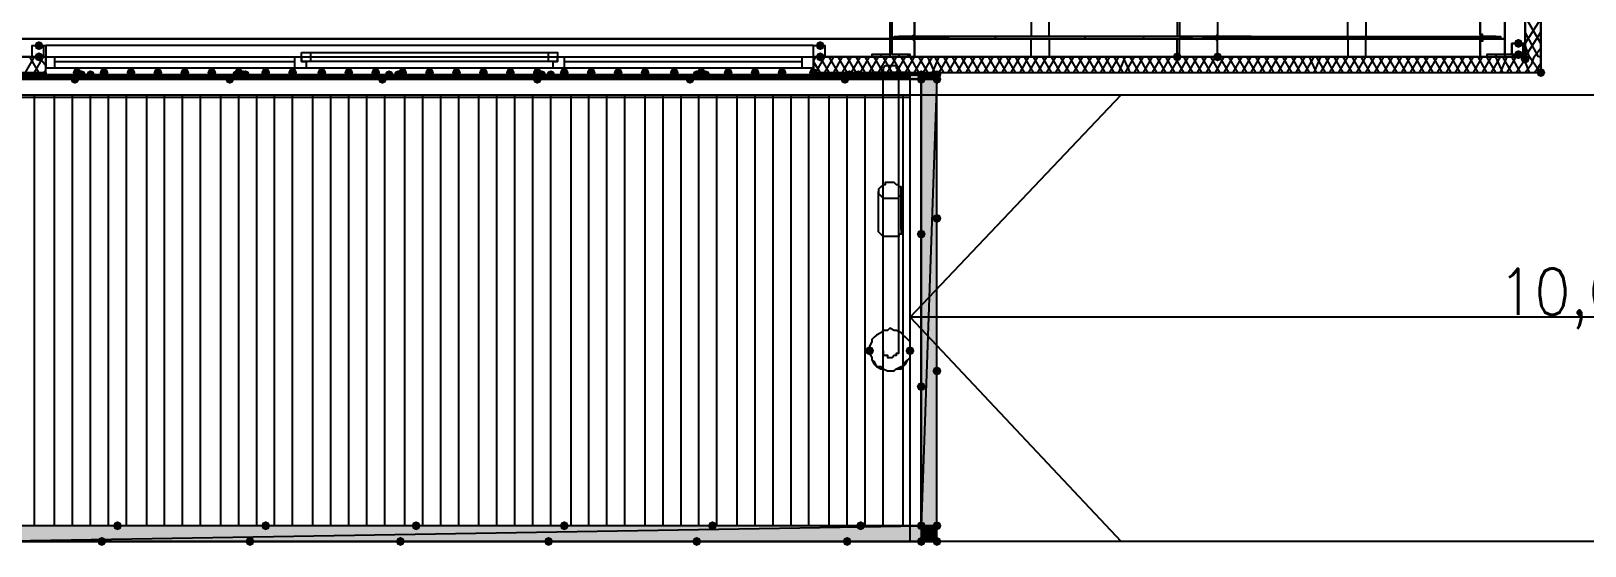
# Model space of a CAD drawing. Header units: millimetres. Extents: x 0 to 420, y 0 to 297.
# Drawn here: x 364.77 to 394.07, y 96.35 to 106.07 of the extents above; entities that cross this region are included whole.
import ezdxf

# ---------------------------------------------------------------- set-up
doc = ezdxf.new("R2010")
doc.units = ezdxf.units.MM
doc.layers.get('0').update_dxf_attribs({"linetype": 'CONTINUOUS'})
doc.styles.get("Standard").update_dxf_attribs({"font": 'STANDARD'})

msp = doc.modelspace()

# ---------------------------------------------------------------- hatches: boundary and pattern name
at = {"true_color": 0x000007}
h = msp.add_hatch(color=0, dxfattribs=at)
h.paths.add_polyline_path([(393.234333, 123.317), (393.234333, 105.240667)], flags=0)
h.paths.add_polyline_path([(393.234333, 105.240667), (393.234333, 123.317)], flags=0)
for points in [[(364.998, 105.791), (364.973129, 105.731204), (364.913333, 105.706333), (364.853538, 105.731204), (364.828667, 105.791), (364.853537, 105.850796), (364.913333, 105.875667), (364.973129, 105.850796)], [(379.73, 105.791), (379.705129, 105.731204), (379.645333, 105.706333), (379.585537, 105.731204), (379.560667, 105.791), (379.585537, 105.850796), (379.645333, 105.875667), (379.705129, 105.850796)], [(392.895667, 105.833333), (392.870796, 105.773538), (392.811, 105.748667), (392.751204, 105.773538), (392.726333, 105.833333), (392.751204, 105.893129), (392.811, 105.918), (392.870796, 105.893129)], [(364.998, 105.579333), (364.973129, 105.519537), (364.913333, 105.494667), (364.853538, 105.519537), (364.828667, 105.579333), (364.853537, 105.639129), (364.913333, 105.664), (364.973129, 105.639129)], [(379.73, 105.579333), (379.705129, 105.519537), (379.645333, 105.494667), (379.585537, 105.519537), (379.560667, 105.579333), (379.585537, 105.639129), (379.645333, 105.664), (379.705129, 105.639129)], [(386.461, 105.579333), (386.436129, 105.519537), (386.376333, 105.494667), (386.316537, 105.519537), (386.291667, 105.579333), (386.316537, 105.639129), (386.376333, 105.664), (386.436129, 105.639129)], [(387.223, 105.579333), (387.198129, 105.519537), (387.138333, 105.494667), (387.078538, 105.519537), (387.053667, 105.579333), (387.078537, 105.639129), (387.138333, 105.664), (387.198129, 105.639129)], [(392.895667, 105.621667), (392.870796, 105.561871), (392.811, 105.537), (392.751204, 105.561871), (392.726333, 105.621667), (392.751204, 105.681462), (392.811, 105.706333), (392.870796, 105.681463)], [(393.022667, 105.537), (392.997796, 105.477204), (392.938, 105.452333), (392.878204, 105.477204), (392.853333, 105.537), (392.878204, 105.596796), (392.938, 105.621667), (392.997796, 105.596796)], [(365.717667, 105.283), (365.692796, 105.223204), (365.633, 105.198333), (365.573204, 105.223204), (365.548333, 105.283), (365.573204, 105.342796), (365.633, 105.367667), (365.692796, 105.342796)], [(366.225667, 105.283), (366.200796, 105.223204), (366.141, 105.198333), (366.081204, 105.223204), (366.056333, 105.283), (366.081204, 105.342796), (366.141, 105.367667), (366.200796, 105.342796)], [(366.733667, 105.283), (366.708796, 105.223204), (366.649, 105.198333), (366.589204, 105.223204), (366.564333, 105.283), (366.589204, 105.342796), (366.649, 105.367667), (366.708796, 105.342796)], [(367.241667, 105.283), (367.216796, 105.223204), (367.157, 105.198333), (367.097204, 105.223204), (367.072333, 105.283), (367.097204, 105.342796), (367.157, 105.367667), (367.216796, 105.342796)], [(367.749667, 105.283), (367.724796, 105.223204), (367.665, 105.198333), (367.605204, 105.223204), (367.580333, 105.283), (367.605204, 105.342796), (367.665, 105.367667), (367.724796, 105.342796)], [(368.257667, 105.283), (368.232796, 105.223204), (368.173, 105.198333), (368.113204, 105.223204), (368.088333, 105.283), (368.113204, 105.342796), (368.173, 105.367667), (368.232796, 105.342796)], [(368.765667, 105.283), (368.740796, 105.223204), (368.681, 105.198333), (368.621204, 105.223204), (368.596333, 105.283), (368.621204, 105.342796), (368.681, 105.367667), (368.740796, 105.342796)], [(369.273667, 105.283), (369.248796, 105.223204), (369.189, 105.198333), (369.129204, 105.223204), (369.104333, 105.283), (369.129204, 105.342796), (369.189, 105.367667), (369.248796, 105.342796)], [(369.781667, 105.283), (369.756796, 105.223204), (369.697, 105.198333), (369.637204, 105.223204), (369.612333, 105.283), (369.637204, 105.342796), (369.697, 105.367667), (369.756796, 105.342796)], [(370.332, 105.283), (370.307129, 105.223204), (370.247333, 105.198333), (370.187538, 105.223204), (370.162667, 105.283), (370.187537, 105.342796), (370.247333, 105.367667), (370.307129, 105.342796)], [(370.84, 105.283), (370.815129, 105.223204), (370.755333, 105.198333), (370.695538, 105.223204), (370.670667, 105.283), (370.695537, 105.342796), (370.755333, 105.367667), (370.815129, 105.342796)], [(371.348, 105.283), (371.323129, 105.223204), (371.263333, 105.198333), (371.203538, 105.223204), (371.178667, 105.283), (371.203537, 105.342796), (371.263333, 105.367667), (371.323129, 105.342796)], [(371.856, 105.283), (371.831129, 105.223204), (371.771333, 105.198333), (371.711537, 105.223204), (371.686667, 105.283), (371.711537, 105.342796), (371.771333, 105.367667), (371.831129, 105.342796)], [(372.364, 105.283), (372.339129, 105.223204), (372.279333, 105.198333), (372.219538, 105.223204), (372.194667, 105.283), (372.219537, 105.342796), (372.279333, 105.367667), (372.339129, 105.342796)], [(372.872, 105.283), (372.847129, 105.223204), (372.787333, 105.198333), (372.727538, 105.223204), (372.702667, 105.283), (372.727537, 105.342796), (372.787333, 105.367667), (372.847129, 105.342796)], [(373.38, 105.283), (373.355129, 105.223204), (373.295333, 105.198333), (373.235537, 105.223204), (373.210667, 105.283), (373.235537, 105.342796), (373.295333, 105.367667), (373.355129, 105.342796)], [(373.888, 105.283), (373.863129, 105.223204), (373.803333, 105.198333), (373.743538, 105.223204), (373.718667, 105.283), (373.743537, 105.342796), (373.803333, 105.367667), (373.863129, 105.342796)], [(374.396, 105.283), (374.371129, 105.223204), (374.311333, 105.198333), (374.251537, 105.223204), (374.226667, 105.283), (374.251537, 105.342796), (374.311333, 105.367667), (374.371129, 105.342796)], [(374.904, 105.283), (374.879129, 105.223204), (374.819333, 105.198333), (374.759537, 105.223204), (374.734667, 105.283), (374.759537, 105.342796), (374.819333, 105.367667), (374.879129, 105.342796)], [(375.412, 105.283), (375.387129, 105.223204), (375.327333, 105.198333), (375.267538, 105.223204), (375.242667, 105.283), (375.267537, 105.342796), (375.327333, 105.367667), (375.387129, 105.342796)], [(375.92, 105.283), (375.895129, 105.223204), (375.835333, 105.198333), (375.775538, 105.223204), (375.750667, 105.283), (375.775537, 105.342796), (375.835333, 105.367667), (375.895129, 105.342796)], [(376.428, 105.283), (376.403129, 105.223204), (376.343333, 105.198333), (376.283537, 105.223204), (376.258667, 105.283), (376.283537, 105.342796), (376.343333, 105.367667), (376.403129, 105.342796)], [(376.978333, 105.283), (376.953463, 105.223204), (376.893667, 105.198333), (376.833871, 105.223204), (376.809, 105.283), (376.833871, 105.342796), (376.893667, 105.367667), (376.953462, 105.342796)], [(377.486333, 105.283), (377.461462, 105.223204), (377.401667, 105.198333), (377.341871, 105.223204), (377.317, 105.283), (377.341871, 105.342796), (377.401667, 105.367667), (377.461462, 105.342796)], [(377.994333, 105.283), (377.969462, 105.223204), (377.909667, 105.198333), (377.849871, 105.223204), (377.825, 105.283), (377.849871, 105.342796), (377.909667, 105.367667), (377.969462, 105.342796)], [(378.502333, 105.283), (378.477462, 105.223204), (378.417667, 105.198333), (378.357871, 105.223204), (378.333, 105.283), (378.357871, 105.342796), (378.417667, 105.367667), (378.477462, 105.342796)], [(379.010333, 105.283), (378.985463, 105.223204), (378.925667, 105.198333), (378.865871, 105.223204), (378.841, 105.283), (378.865871, 105.342796), (378.925667, 105.367667), (378.985462, 105.342796)], [(379.603, 105.283), (379.578129, 105.223204), (379.518333, 105.198333), (379.458538, 105.223204), (379.433667, 105.283), (379.458537, 105.342796), (379.518333, 105.367667), (379.578129, 105.342796)], [(381.804333, 105.240667), (381.550333, 105.240667), (381.550333, 105.156)], [(381.846667, 105.240667), (381.550333, 105.156), (381.846667, 105.156)], [(381.931333, 105.240667), (381.906462, 105.180871), (381.846667, 105.156), (381.786871, 105.180871), (381.762, 105.240667), (381.786871, 105.300462), (381.846667, 105.325333), (381.906462, 105.300463)], [(380.661333, 100.033667), (380.636462, 99.973871), (380.576667, 99.949), (380.516871, 99.973871), (380.492, 100.033667), (380.516871, 100.093462), (380.576667, 100.118333), (380.636462, 100.093463)], [(381.423333, 100.033667), (381.398462, 99.973871), (381.338667, 99.949), (381.278871, 99.973871), (381.254, 100.033667), (381.278871, 100.093462), (381.338667, 100.118333), (381.398462, 100.093463)], [(381.846667, 96.731667), (381.550333, 96.731667), (381.846667, 96.435333)], [(381.550333, 96.731667), (381.550333, 96.435333), (381.846667, 96.435333)]]:
    msp.add_hatch(color=0, dxfattribs=at).paths.add_polyline_path(points, flags=0)
h = msp.add_hatch(color=0, dxfattribs=at)
h.paths.add_polyline_path([(381.550333, 105.156), (119.507, 105.156), (381.550333, 105.240667)], flags=0)
h.paths.add_polyline_path([(119.507, 105.156), (381.550333, 105.240667), (119.507, 105.240667)], flags=0)
at = {"true_color": 0x0000fe}
for points in [[(365.675333, 105.156), (365.650463, 105.096204), (365.590667, 105.071333), (365.530871, 105.096204), (365.506, 105.156), (365.530871, 105.215796), (365.590667, 105.240667), (365.650462, 105.215796)], [(365.802333, 105.240667), (365.777462, 105.180871), (365.717667, 105.156), (365.657871, 105.180871), (365.633, 105.240667), (365.657871, 105.300462), (365.717667, 105.325333), (365.777462, 105.300463)], [(365.971667, 105.240667), (365.946796, 105.180871), (365.887, 105.156), (365.827204, 105.180871), (365.802333, 105.240667), (365.827204, 105.300462), (365.887, 105.325333), (365.946796, 105.300463)], [(365.971667, 105.240667), (365.946796, 105.180871), (365.887, 105.156), (365.827204, 105.180871), (365.802333, 105.240667), (365.827204, 105.300462), (365.887, 105.325333), (365.946796, 105.300463)], [(368.596333, 105.156), (368.571462, 105.096204), (368.511667, 105.071333), (368.451871, 105.096204), (368.427, 105.156), (368.451871, 105.215796), (368.511667, 105.240667), (368.571462, 105.215796)], [(368.723333, 105.240667), (368.698463, 105.180871), (368.638667, 105.156), (368.578871, 105.180871), (368.554, 105.240667), (368.578871, 105.300462), (368.638667, 105.325333), (368.698462, 105.300463)], [(368.850333, 105.240667), (368.825462, 105.180871), (368.765667, 105.156), (368.705871, 105.180871), (368.681, 105.240667), (368.705871, 105.300462), (368.765667, 105.325333), (368.825462, 105.300463)], [(368.892667, 105.240667), (368.867796, 105.180871), (368.808, 105.156), (368.748204, 105.180871), (368.723333, 105.240667), (368.748204, 105.300462), (368.808, 105.325333), (368.867796, 105.300463)], [(371.475, 105.156), (371.450129, 105.096204), (371.390333, 105.071333), (371.330537, 105.096204), (371.305667, 105.156), (371.330537, 105.215796), (371.390333, 105.240667), (371.450129, 105.215796)], [(371.602, 105.240667), (371.577129, 105.180871), (371.517333, 105.156), (371.457538, 105.180871), (371.432667, 105.240667), (371.457537, 105.300462), (371.517333, 105.325333), (371.577129, 105.300463)], [(371.771333, 105.240667), (371.746463, 105.180871), (371.686667, 105.156), (371.626871, 105.180871), (371.602, 105.240667), (371.626871, 105.300462), (371.686667, 105.325333), (371.746462, 105.300463)], [(371.771333, 105.240667), (371.746463, 105.180871), (371.686667, 105.156), (371.626871, 105.180871), (371.602, 105.240667), (371.626871, 105.300462), (371.686667, 105.325333), (371.746462, 105.300463)], [(374.396, 105.156), (374.371129, 105.096204), (374.311333, 105.071333), (374.251537, 105.096204), (374.226667, 105.156), (374.251537, 105.215796), (374.311333, 105.240667), (374.371129, 105.215796)], [(374.480667, 105.240667), (374.455796, 105.180871), (374.396, 105.156), (374.336204, 105.180871), (374.311333, 105.240667), (374.336204, 105.300462), (374.396, 105.325333), (374.455796, 105.300463)], [(374.65, 105.240667), (374.625129, 105.180871), (374.565333, 105.156), (374.505538, 105.180871), (374.480667, 105.240667), (374.505537, 105.300462), (374.565333, 105.325333), (374.625129, 105.300463)], [(374.65, 105.240667), (374.625129, 105.180871), (374.565333, 105.156), (374.505538, 105.180871), (374.480667, 105.240667), (374.505537, 105.300462), (374.565333, 105.325333), (374.625129, 105.300463)], [(377.274667, 105.156), (377.249796, 105.096204), (377.19, 105.071333), (377.130204, 105.096204), (377.105333, 105.156), (377.130204, 105.215796), (377.19, 105.240667), (377.249796, 105.215796)], [(377.401667, 105.240667), (377.376796, 105.180871), (377.317, 105.156), (377.257204, 105.180871), (377.232333, 105.240667), (377.257204, 105.300462), (377.317, 105.325333), (377.376796, 105.300463)], [(377.571, 105.240667), (377.546129, 105.180871), (377.486333, 105.156), (377.426537, 105.180871), (377.401667, 105.240667), (377.426537, 105.300462), (377.486333, 105.325333), (377.546129, 105.300463)], [(377.571, 105.240667), (377.546129, 105.180871), (377.486333, 105.156), (377.426537, 105.180871), (377.401667, 105.240667), (377.426537, 105.300462), (377.486333, 105.325333), (377.546129, 105.300463)], [(380.195667, 105.156), (380.170796, 105.096204), (380.111, 105.071333), (380.051204, 105.096204), (380.026333, 105.156), (380.051204, 105.215796), (380.111, 105.240667), (380.170796, 105.215796)], [(380.280333, 105.240667), (380.255463, 105.180871), (380.195667, 105.156), (380.135871, 105.180871), (380.111, 105.240667), (380.135871, 105.300462), (380.195667, 105.325333), (380.255462, 105.300463)], [(380.449667, 105.240667), (380.424796, 105.180871), (380.365, 105.156), (380.305204, 105.180871), (380.280333, 105.240667), (380.305204, 105.300462), (380.365, 105.325333), (380.424796, 105.300463)], [(381.635, 105.240667), (381.610129, 105.180871), (381.550333, 105.156), (381.490537, 105.180871), (381.465667, 105.240667), (381.490537, 105.300462), (381.550333, 105.325333), (381.610129, 105.300463)], [(381.635, 105.240667), (381.610129, 105.180871), (381.550333, 105.156), (381.490537, 105.180871), (381.465667, 105.240667), (381.490537, 105.300462), (381.550333, 105.325333), (381.610129, 105.300463)], [(381.635, 105.156), (381.610129, 105.096204), (381.550333, 105.071333), (381.490537, 105.096204), (381.465667, 105.156), (381.490537, 105.215796), (381.550333, 105.240667), (381.610129, 105.215796)], [(381.635, 105.156), (381.610129, 105.096204), (381.550333, 105.071333), (381.490537, 105.096204), (381.465667, 105.156), (381.490537, 105.215796), (381.550333, 105.240667), (381.610129, 105.215796)], [(381.635, 105.156), (381.610129, 105.096204), (381.550333, 105.071333), (381.490537, 105.096204), (381.465667, 105.156), (381.490537, 105.215796), (381.550333, 105.240667), (381.610129, 105.215796)], [(381.889, 105.240667), (381.864129, 105.180871), (381.804333, 105.156), (381.744537, 105.180871), (381.719667, 105.240667), (381.744537, 105.300462), (381.804333, 105.325333), (381.864129, 105.300463)], [(381.889, 105.240667), (381.864129, 105.180871), (381.804333, 105.156), (381.744537, 105.180871), (381.719667, 105.240667), (381.744537, 105.300462), (381.804333, 105.325333), (381.864129, 105.300463)], [(381.889, 105.240667), (381.864129, 105.180871), (381.804333, 105.156), (381.744537, 105.180871), (381.719667, 105.240667), (381.744537, 105.300462), (381.804333, 105.325333), (381.864129, 105.300463)], [(381.931333, 105.240667), (381.906462, 105.180871), (381.846667, 105.156), (381.786871, 105.180871), (381.762, 105.240667), (381.786871, 105.300462), (381.846667, 105.325333), (381.906462, 105.300463)], [(381.931333, 105.240667), (381.906462, 105.180871), (381.846667, 105.156), (381.786871, 105.180871), (381.762, 105.240667), (381.786871, 105.300462), (381.846667, 105.325333), (381.906462, 105.300463)], [(381.931333, 105.240667), (381.906462, 105.180871), (381.846667, 105.156), (381.786871, 105.180871), (381.762, 105.240667), (381.786871, 105.300462), (381.846667, 105.325333), (381.906462, 105.300463)], [(381.931333, 105.156), (381.906462, 105.096204), (381.846667, 105.071333), (381.786871, 105.096204), (381.762, 105.156), (381.786871, 105.215796), (381.846667, 105.240667), (381.906462, 105.215796)], [(381.931333, 105.156), (381.906462, 105.096204), (381.846667, 105.071333), (381.786871, 105.096204), (381.762, 105.156), (381.786871, 105.215796), (381.846667, 105.240667), (381.906462, 105.215796)], [(393.319, 105.283), (393.294129, 105.223204), (393.234333, 105.198333), (393.174537, 105.223204), (393.149667, 105.283), (393.174537, 105.342796), (393.234333, 105.367667), (393.294129, 105.342796)], [(393.319, 105.283), (393.294129, 105.223204), (393.234333, 105.198333), (393.174537, 105.223204), (393.149667, 105.283), (393.174537, 105.342796), (393.234333, 105.367667), (393.294129, 105.342796)], [(381.931333, 102.531333), (381.906462, 102.471537), (381.846667, 102.446667), (381.786871, 102.471537), (381.762, 102.531333), (381.786871, 102.591129), (381.846667, 102.616), (381.906462, 102.591129)], [(381.635, 102.235), (381.610129, 102.175204), (381.550333, 102.150333), (381.490537, 102.175204), (381.465667, 102.235), (381.490537, 102.294796), (381.550333, 102.319667), (381.610129, 102.294796)], [(381.931333, 99.652667), (381.906462, 99.592871), (381.846667, 99.568), (381.786871, 99.592871), (381.762, 99.652667), (381.786871, 99.712462), (381.846667, 99.737333), (381.906462, 99.712463)], [(381.635, 99.356333), (381.610129, 99.296537), (381.550333, 99.271667), (381.490537, 99.296537), (381.465667, 99.356333), (381.490537, 99.416129), (381.550333, 99.441), (381.610129, 99.416129)], [(366.479667, 96.731667), (366.454796, 96.671871), (366.395, 96.647), (366.335204, 96.671871), (366.310333, 96.731667), (366.335204, 96.791462), (366.395, 96.816333), (366.454796, 96.791463)], [(369.273667, 96.731667), (369.248796, 96.671871), (369.189, 96.647), (369.129204, 96.671871), (369.104333, 96.731667), (369.129204, 96.791462), (369.189, 96.816333), (369.248796, 96.791463)], [(372.11, 96.731667), (372.085129, 96.671871), (372.025333, 96.647), (371.965537, 96.671871), (371.940667, 96.731667), (371.965537, 96.791462), (372.025333, 96.816333), (372.085129, 96.791463)], [(374.904, 96.731667), (374.879129, 96.671871), (374.819333, 96.647), (374.759537, 96.671871), (374.734667, 96.731667), (374.759537, 96.791462), (374.819333, 96.816333), (374.879129, 96.791463)], [(377.698, 96.731667), (377.673129, 96.671871), (377.613333, 96.647), (377.553537, 96.671871), (377.528667, 96.731667), (377.553537, 96.791462), (377.613333, 96.816333), (377.673129, 96.791463)], [(380.492, 96.731667), (380.467129, 96.671871), (380.407333, 96.647), (380.347538, 96.671871), (380.322667, 96.731667), (380.347537, 96.791462), (380.407333, 96.816333), (380.467129, 96.791463)], [(381.635, 96.731667), (381.610129, 96.671871), (381.550333, 96.647), (381.490537, 96.671871), (381.465667, 96.731667), (381.490537, 96.791462), (381.550333, 96.816333), (381.610129, 96.791463)], [(381.635, 96.731667), (381.610129, 96.671871), (381.550333, 96.647), (381.490537, 96.671871), (381.465667, 96.731667), (381.490537, 96.791462), (381.550333, 96.816333), (381.610129, 96.791463)], [(381.635, 96.731667), (381.610129, 96.671871), (381.550333, 96.647), (381.490537, 96.671871), (381.465667, 96.731667), (381.490537, 96.791462), (381.550333, 96.816333), (381.610129, 96.791463)], [(381.931333, 96.731667), (381.906462, 96.671871), (381.846667, 96.647), (381.786871, 96.671871), (381.762, 96.731667), (381.786871, 96.791462), (381.846667, 96.816333), (381.906462, 96.791463)], [(381.931333, 96.731667), (381.906462, 96.671871), (381.846667, 96.647), (381.786871, 96.671871), (381.762, 96.731667), (381.786871, 96.791462), (381.846667, 96.816333), (381.906462, 96.791463)], [(366.183333, 96.435333), (366.158462, 96.375538), (366.098667, 96.350667), (366.038871, 96.375538), (366.014, 96.435333), (366.038871, 96.495129), (366.098667, 96.52), (366.158462, 96.495129)], [(368.977333, 96.435333), (368.952462, 96.375538), (368.892667, 96.350667), (368.832871, 96.375538), (368.808, 96.435333), (368.832871, 96.495129), (368.892667, 96.52), (368.952462, 96.495129)], [(371.813667, 96.435333), (371.788796, 96.375538), (371.729, 96.350667), (371.669204, 96.375538), (371.644333, 96.435333), (371.669204, 96.495129), (371.729, 96.52), (371.788796, 96.495129)], [(374.607667, 96.435333), (374.582796, 96.375538), (374.523, 96.350667), (374.463204, 96.375538), (374.438333, 96.435333), (374.463204, 96.495129), (374.523, 96.52), (374.582796, 96.495129)], [(377.401667, 96.435333), (377.376796, 96.375538), (377.317, 96.350667), (377.257204, 96.375538), (377.232333, 96.435333), (377.257204, 96.495129), (377.317, 96.52), (377.376796, 96.495129)], [(380.238, 96.435333), (380.213129, 96.375538), (380.153333, 96.350667), (380.093538, 96.375538), (380.068667, 96.435333), (380.093537, 96.495129), (380.153333, 96.52), (380.213129, 96.495129)], [(381.635, 96.435333), (381.610129, 96.375538), (381.550333, 96.350667), (381.490537, 96.375538), (381.465667, 96.435333), (381.490537, 96.495129), (381.550333, 96.52), (381.610129, 96.495129)], [(381.635, 96.435333), (381.610129, 96.375538), (381.550333, 96.350667), (381.490537, 96.375538), (381.465667, 96.435333), (381.490537, 96.495129), (381.550333, 96.52), (381.610129, 96.495129)], [(381.931333, 96.435333), (381.906462, 96.375538), (381.846667, 96.350667), (381.786871, 96.375538), (381.762, 96.435333), (381.786871, 96.495129), (381.846667, 96.52), (381.906462, 96.495129)], [(381.931333, 96.435333), (381.906462, 96.375538), (381.846667, 96.350667), (381.786871, 96.375538), (381.762, 96.435333), (381.786871, 96.495129), (381.846667, 96.52), (381.906462, 96.495129)]]:
    msp.add_hatch(color=0, dxfattribs=at).paths.add_polyline_path(points, flags=0)
at = {"true_color": 0x000007}
h = msp.add_hatch(color=0, dxfattribs=at)
h.paths.add_polyline_path([(381.550333, 105.156), (381.846667, 105.156), (381.550333, 96.731667)], flags=0)
h.paths.add_polyline_path([(381.846667, 105.156), (381.550333, 96.731667), (381.846667, 96.731667)], flags=0)
h = msp.add_hatch(color=0, dxfattribs=at)
h.paths.add_polyline_path([(381.550333, 96.435333), (363.601, 96.435333), (381.550333, 96.731667)], flags=0)
h.paths.add_polyline_path([(363.601, 96.435333), (381.550333, 96.731667), (363.601, 96.731667)], flags=0)

# ---------------------------------------------------------------- linework, layer by layer
at = {"color": 0, "true_color": 0x000007}
for points in [[(393.234333, 105.579333), (393.234333, 222.546333)], [(392.938, 140.081), (392.938, 105.579333)], [(393.234333, 123.317), (393.234333, 105.283), (393.234333, 123.317), (393.234333, 105.283)], [(380.957667, 106.299), (380.957667, 105.579333)], [(381.423333, 106.299), (383.624667, 106.299), (383.624667, 105.960333), (381.423333, 105.960333), (381.127, 105.960333), (381.381, 105.960333), (381.423333, 106.002667), (381.423333, 106.299), (381.423333, 105.960333)], [(386.376333, 106.299), (386.418667, 106.299), (386.418667, 106.002667), (386.418667, 105.960333), (386.672667, 105.960333)], [(387.138333, 106.299), (387.138333, 106.002667), (387.096, 105.960333), (386.884333, 105.960333), (386.842, 105.960333)], [(392.091333, 106.299), (389.932333, 106.299), (389.932333, 105.960333), (392.091333, 105.960333), (392.387667, 105.960333), (392.133667, 105.960333), (392.133667, 106.002667), (392.091333, 106.002667), (392.091333, 106.299), (392.091333, 105.960333)], [(392.557, 106.299), (392.557, 105.579333)], [(392.557, 106.299), (392.557, 105.579333)], [(393.234333, 105.833333), (392.938, 106.341333)], [(392.938, 105.833333), (393.234333, 106.299)], [(372.279333, 105.791), (365.040333, 105.791), (365.040333, 105.706333)], [(372.279333, 105.791), (365.040333, 105.791), (365.040333, 105.706333)], [(379.518333, 105.706333), (379.518333, 105.791), (372.279333, 105.791)], [(379.518333, 105.706333), (379.518333, 105.791), (372.279333, 105.791)], [(381.423333, 105.579333), (383.624667, 105.579333), (383.624667, 105.918), (381.423333, 105.918), (381.127, 105.918), (381.381, 105.918), (381.423333, 105.875667), (381.423333, 105.579333), (381.423333, 105.918)], [(386.672667, 105.960333), (386.376333, 105.960333)], [(386.672667, 105.918), (386.376333, 105.918)], [(386.376333, 105.579333), (386.418667, 105.579333), (386.418667, 105.875667), (386.418667, 105.918), (386.672667, 105.918)], [(386.842, 105.960333), (387.138333, 105.960333)], [(386.842, 105.918), (387.138333, 105.918)], [(387.138333, 105.579333), (387.138333, 105.875667), (387.096, 105.918), (386.884333, 105.918), (386.842, 105.918)], [(392.091333, 105.579333), (389.932333, 105.579333), (389.932333, 105.918), (392.091333, 105.918), (392.387667, 105.918), (392.133667, 105.918), (392.133667, 105.875667), (392.091333, 105.875667), (392.091333, 105.579333), (392.091333, 105.918)], [(392.938, 105.579333), (393.234333, 106.045)], [(393.192, 105.579333), (392.938, 106.045)], [(393.022667, 105.579333), (392.938, 105.791)], [(365.040333, 105.579333), (362.119333, 105.579333)], [(364.659333, 105.283), (364.828667, 105.579333)], [(364.913333, 105.283), (364.744, 105.579333)], [(364.828667, 105.283), (364.998, 105.579333)], [(365.040333, 105.41), (364.913333, 105.579333)], [(365.040333, 105.706333), (365.040333, 105.579333), (372.279333, 105.579333)], [(365.040333, 105.706333), (365.040333, 105.579333), (372.279333, 105.579333)], [(365.040333, 105.283), (365.040333, 105.367667), (365.040333, 105.579333)], [(365.040333, 105.579333), (379.518333, 105.579333)], [(365.040333, 105.579333), (365.209667, 105.579333), (365.209667, 105.367667), (365.040333, 105.367667)], [(365.209667, 105.579333), (369.739333, 105.579333)], [(365.209667, 105.494667), (369.739333, 105.494667)], [(369.824, 105.367667), (369.739333, 105.367667), (369.739333, 105.579333), (369.824, 105.579333)], [(369.824, 105.579333), (369.866333, 105.579333), (369.866333, 105.494667), (369.951, 105.494667), (369.951, 105.367667), (369.824, 105.367667)], [(370.035667, 105.664), (374.523, 105.664)], [(370.035667, 105.664), (374.523, 105.664)], [(370.035667, 105.579333), (374.523, 105.579333)], [(374.523, 105.494667), (370.035667, 105.494667)], [(372.279333, 105.579333), (379.518333, 105.579333), (379.518333, 105.706333)], [(372.279333, 105.579333), (379.518333, 105.579333), (379.518333, 105.706333)], [(374.692333, 105.367667), (374.607667, 105.367667), (374.607667, 105.494667), (374.692333, 105.494667), (374.692333, 105.579333)], [(374.692333, 105.579333), (374.819333, 105.579333), (374.819333, 105.367667), (374.692333, 105.367667)], [(374.819333, 105.579333), (379.306667, 105.579333)], [(374.819333, 105.494667), (379.306667, 105.494667)], [(379.518333, 105.367667), (379.306667, 105.367667), (379.306667, 105.579333), (379.518333, 105.579333)], [(379.518333, 105.494667), (379.560667, 105.579333)], [(379.518333, 105.283), (379.518333, 105.367667), (379.518333, 105.579333)], [(392.938, 105.579333), (379.518333, 105.579333)], [(379.645333, 105.283), (379.518333, 105.494667)], [(379.560667, 105.283), (379.73, 105.579333)], [(379.814667, 105.283), (379.645333, 105.579333)], [(379.73, 105.283), (379.899333, 105.579333)], [(379.984, 105.283), (379.814667, 105.579333)], [(379.899333, 105.283), (380.068667, 105.579333)], [(380.153333, 105.283), (379.984, 105.579333)], [(380.068667, 105.283), (380.238, 105.579333)], [(380.322667, 105.283), (380.153333, 105.579333)], [(380.238, 105.283), (380.407333, 105.579333)], [(380.492, 105.283), (380.322667, 105.579333)], [(380.407333, 105.283), (380.576667, 105.579333)], [(380.661333, 105.283), (380.492, 105.579333)], [(380.576667, 105.283), (380.746, 105.579333)], [(380.619, 105.621667), (380.619, 105.579333)], [(380.830667, 105.283), (380.661333, 105.579333)], [(380.746, 105.283), (380.915333, 105.579333)], [(380.788333, 105.621667), (380.788333, 105.579333)], [(381, 105.283), (380.830667, 105.579333)], [(380.915333, 105.283), (381.084667, 105.579333)], [(381.169333, 105.283), (381, 105.579333)], [(381.084667, 105.283), (381.254, 105.579333)], [(381.127, 105.621667), (381.127, 105.579333)], [(381.338667, 105.283), (381.169333, 105.579333)], [(381.254, 105.283), (381.423333, 105.579333)], [(381.296333, 105.621667), (381.296333, 105.579333)], [(381.508, 105.283), (381.338667, 105.579333)], [(381.423333, 105.283), (381.592667, 105.579333)], [(381.677333, 105.283), (381.508, 105.579333)], [(381.592667, 105.283), (381.762, 105.579333)], [(381.804333, 105.283), (381.677333, 105.579333)], [(381.762, 105.283), (381.889, 105.579333)], [(381.973667, 105.283), (381.804333, 105.579333)], [(381.889, 105.283), (382.058333, 105.579333)], [(382.143, 105.283), (381.973667, 105.579333)], [(382.058333, 105.283), (382.227667, 105.579333)], [(382.312333, 105.283), (382.143, 105.579333)], [(382.227667, 105.283), (382.397, 105.579333)], [(382.481667, 105.283), (382.312333, 105.579333)], [(382.397, 105.283), (382.566333, 105.579333)], [(382.651, 105.283), (382.481667, 105.579333)], [(382.566333, 105.283), (382.735667, 105.579333)], [(382.820333, 105.283), (382.651, 105.579333)], [(382.735667, 105.283), (382.905, 105.579333)], [(382.989667, 105.283), (382.820333, 105.579333)], [(382.905, 105.283), (383.074333, 105.579333)], [(383.159, 105.283), (382.989667, 105.579333)], [(383.074333, 105.283), (383.243667, 105.579333)], [(383.328333, 105.283), (383.159, 105.579333)], [(383.243667, 105.283), (383.413, 105.579333)], [(383.497667, 105.283), (383.328333, 105.579333)], [(383.413, 105.283), (383.582333, 105.579333)], [(383.667, 105.283), (383.497667, 105.579333)], [(383.582333, 105.283), (383.751667, 105.579333)], [(383.836333, 105.283), (383.667, 105.579333)], [(383.751667, 105.283), (383.921, 105.579333)], [(384.005667, 105.283), (383.836333, 105.579333)], [(383.921, 105.283), (384.090333, 105.579333)], [(384.175, 105.283), (384.005667, 105.579333)], [(384.090333, 105.283), (384.259667, 105.579333)], [(384.344333, 105.283), (384.175, 105.579333)], [(384.259667, 105.283), (384.429, 105.579333)], [(384.513667, 105.283), (384.344333, 105.579333)], [(384.429, 105.283), (384.598333, 105.579333)], [(384.683, 105.283), (384.513667, 105.579333)], [(384.598333, 105.283), (384.767667, 105.579333)], [(384.852333, 105.283), (384.683, 105.579333)], [(384.767667, 105.283), (384.937, 105.579333)], [(385.021667, 105.283), (384.852333, 105.579333)], [(384.937, 105.283), (385.106333, 105.579333)], [(385.191, 105.283), (385.021667, 105.579333)], [(385.106333, 105.283), (385.275667, 105.579333)], [(385.360333, 105.283), (385.191, 105.579333)], [(385.275667, 105.283), (385.402667, 105.579333)], [(385.487333, 105.283), (385.360333, 105.579333)], [(385.402667, 105.283), (385.572, 105.579333)], [(385.656667, 105.283), (385.487333, 105.579333)], [(385.572, 105.283), (385.741333, 105.579333)], [(385.826, 105.283), (385.656667, 105.579333)], [(385.741333, 105.283), (385.910667, 105.579333)], [(385.995333, 105.283), (385.826, 105.579333)], [(385.910667, 105.283), (386.08, 105.579333)], [(386.164667, 105.283), (385.995333, 105.579333)], [(386.08, 105.283), (386.249333, 105.579333)], [(386.334, 105.283), (386.164667, 105.579333)], [(386.249333, 105.283), (386.418667, 105.579333)], [(386.503333, 105.283), (386.334, 105.579333)], [(386.418667, 105.283), (386.588, 105.579333)], [(386.672667, 105.283), (386.503333, 105.579333)], [(386.588, 105.283), (386.757333, 105.579333)], [(386.842, 105.283), (386.672667, 105.579333)], [(386.757333, 105.283), (386.926667, 105.579333)], [(387.011333, 105.283), (386.842, 105.579333)], [(386.926667, 105.283), (387.096, 105.579333)], [(387.180667, 105.283), (387.011333, 105.579333)], [(387.096, 105.283), (387.265333, 105.579333)], [(387.35, 105.283), (387.180667, 105.579333)], [(387.265333, 105.283), (387.434667, 105.579333)], [(387.519333, 105.283), (387.35, 105.579333)], [(387.434667, 105.283), (387.604, 105.579333)], [(387.688667, 105.283), (387.519333, 105.579333)], [(387.604, 105.283), (387.773333, 105.579333)], [(387.858, 105.283), (387.688667, 105.579333)], [(387.773333, 105.283), (387.942667, 105.579333)], [(388.027333, 105.283), (387.858, 105.579333)], [(387.942667, 105.283), (388.112, 105.579333)], [(388.196667, 105.283), (388.027333, 105.579333)], [(388.112, 105.283), (388.281333, 105.579333)], [(388.366, 105.283), (388.196667, 105.579333)], [(388.281333, 105.283), (388.450667, 105.579333)], [(388.535333, 105.283), (388.366, 105.579333)], [(388.450667, 105.283), (388.62, 105.579333)], [(388.704667, 105.283), (388.535333, 105.579333)], [(388.62, 105.283), (388.789333, 105.579333)], [(388.874, 105.283), (388.704667, 105.579333)], [(388.789333, 105.283), (388.958667, 105.579333)], [(389.001, 105.283), (388.874, 105.579333)], [(388.958667, 105.283), (389.085667, 105.579333)], [(389.170333, 105.283), (389.001, 105.579333)], [(389.085667, 105.283), (389.255, 105.579333)], [(389.339667, 105.283), (389.170333, 105.579333)], [(389.255, 105.283), (389.424333, 105.579333)], [(389.509, 105.283), (389.339667, 105.579333)], [(389.424333, 105.283), (389.593667, 105.579333)], [(389.678333, 105.283), (389.509, 105.579333)], [(389.593667, 105.283), (389.763, 105.579333)], [(389.847667, 105.283), (389.678333, 105.579333)], [(389.763, 105.283), (389.932333, 105.579333)], [(390.017, 105.283), (389.847667, 105.579333)], [(389.932333, 105.283), (390.101667, 105.579333)], [(390.186333, 105.283), (390.017, 105.579333)], [(390.101667, 105.283), (390.271, 105.579333)], [(390.355667, 105.283), (390.186333, 105.579333)], [(390.271, 105.283), (390.440333, 105.579333)], [(390.525, 105.283), (390.355667, 105.579333)], [(390.440333, 105.283), (390.609667, 105.579333)], [(390.694333, 105.283), (390.525, 105.579333)], [(390.609667, 105.283), (390.779, 105.579333)], [(390.863667, 105.283), (390.694333, 105.579333)], [(390.779, 105.283), (390.948333, 105.579333)], [(391.033, 105.283), (390.863667, 105.579333)], [(390.948333, 105.283), (391.117667, 105.579333)], [(391.202333, 105.283), (391.033, 105.579333)], [(391.117667, 105.283), (391.287, 105.579333)], [(391.371667, 105.283), (391.202333, 105.579333)], [(391.287, 105.283), (391.456333, 105.579333)], [(391.541, 105.283), (391.371667, 105.579333)], [(391.456333, 105.283), (391.625667, 105.579333)], [(391.710333, 105.283), (391.541, 105.579333)], [(391.625667, 105.283), (391.795, 105.579333)], [(391.879667, 105.283), (391.710333, 105.579333)], [(391.795, 105.283), (391.964333, 105.579333)], [(392.049, 105.283), (391.879667, 105.579333)], [(391.964333, 105.283), (392.133667, 105.579333)], [(392.218333, 105.283), (392.049, 105.579333)], [(392.133667, 105.283), (392.303, 105.579333)], [(392.218333, 105.621667), (392.218333, 105.579333)], [(392.218333, 105.621667), (392.218333, 105.579333)], [(392.387667, 105.283), (392.218333, 105.579333)], [(392.303, 105.283), (392.472333, 105.579333)], [(392.387667, 105.621667), (392.387667, 105.579333)], [(392.387667, 105.621667), (392.387667, 105.579333)], [(392.514667, 105.283), (392.387667, 105.579333)], [(392.472333, 105.283), (392.599333, 105.579333)], [(392.684, 105.283), (392.514667, 105.579333)], [(392.599333, 105.283), (392.768667, 105.579333)], [(392.853333, 105.283), (392.684, 105.579333)], [(392.726333, 105.621667), (392.726333, 105.579333)], [(392.726333, 105.621667), (392.726333, 105.579333)], [(392.768667, 105.283), (392.938, 105.537)], [(392.938, 105.494667), (392.853333, 105.579333)], [(392.895667, 105.621667), (392.895667, 105.579333)], [(392.895667, 105.621667), (392.895667, 105.579333)], [(392.938, 105.537), (392.938, 105.579333)], [(393.022667, 105.283), (392.938, 105.494667)], [(393.192, 105.325333), (393.022667, 105.579333)], [(393.065, 105.452333), (393.107333, 105.579333)], [(393.107333, 105.579333), (393.234333, 105.748667)], [(393.234333, 105.579333), (393.192, 105.579333)], [(393.234333, 105.283), (393.234333, 105.579333)], [(381.846667, 105.240667), (119.507, 105.240667), (381.846667, 105.240667), (119.507, 105.240667)], [(381.550333, 105.240667), (119.507, 105.240667)], [(381.804333, 105.240667), (381.550333, 105.240667), (119.507, 105.240667)], [(381.846667, 105.240667), (119.507, 105.240667), (119.507, 105.156)], [(362.119333, 105.283), (365.040333, 105.283)], [(364.998, 105.283), (365.040333, 105.325333)], [(365.040333, 105.283), (365.040333, 105.367667)], [(365.040333, 105.283), (365.040333, 105.198333), (379.518333, 105.198333), (379.518333, 105.283)], [(369.739333, 105.367667), (365.209667, 105.367667)], [(374.607667, 105.367667), (369.951, 105.367667)], [(379.306667, 105.367667), (374.819333, 105.367667)], [(379.518333, 105.283), (379.518333, 105.367667)], [(379.518333, 105.283), (393.234333, 105.283)], [(381.338667, 105.198333), (381.338667, 105.283), (381.296333, 105.283), (381.254, 105.283), (381.211667, 105.283), (381.169333, 105.283), (381.084667, 105.283), (381.042333, 105.283), (380.957667, 105.283), (380.915333, 105.283), (380.830667, 105.283), (380.788333, 105.283), (380.703667, 105.283), (380.661333, 105.283), (380.619, 105.283), (380.576667, 105.283), (380.576667, 105.198333)], [(381.338667, 105.198333), (381.296333, 105.198333), (381.254, 105.198333), (381.211667, 105.198333), (381.169333, 105.198333), (381.084667, 105.198333), (381.042333, 105.198333), (380.957667, 105.198333), (380.915333, 105.198333), (380.830667, 105.198333), (380.788333, 105.198333), (380.703667, 105.198333), (380.661333, 105.198333), (380.619, 105.198333), (380.576667, 105.198333)], [(380.830667, 100.033667), (380.830667, 105.325333)], [(381.127, 100.033667), (381.127, 105.325333)], [(381.550333, 105.156), (381.846667, 105.240667)], [(381.846667, 105.240667), (381.804333, 105.240667)], [(381.846667, 96.731667), (381.846667, 105.240667)], [(392.938, 105.283), (393.065, 105.452333)], [(393.107333, 105.283), (393.149667, 105.325333)], [(393.149667, 105.325333), (393.234333, 105.452333)], [(393.192, 105.283), (393.192, 105.325333)], [(119.507, 105.156), (381.550333, 105.156)], [(381.550333, 105.156), (381.846667, 105.156)], [(381.550333, 105.156), (381.550333, 96.731667)], [(407.416, 96.435333), (381.338667, 96.435333), (381.338667, 104.859667), (407.416, 104.859667)], [(381.338667, 100.668667), (385.318, 104.859667)], [(380.746, 102.319667), (380.746, 103.039333)], [(381.169333, 102.319667), (381.169333, 103.039333)], [(381.169333, 102.319667), (381.169333, 102.277333), (381.169333, 102.235), (381.127, 102.235), (381.127, 102.192667), (381.084667, 102.192667), (381.042333, 102.192667), (381, 102.192667), (380.957667, 102.192667), (380.915333, 102.192667), (380.873, 102.192667), (380.830667, 102.192667), (380.788333, 102.235), (380.746, 102.277333), (380.746, 102.319667)], [(407.416, 100.668667), (381.338667, 100.668667), (385.318, 96.435333)], [(380.576667, 100.033667), (380.576667, 99.991333), (380.619, 99.906667), (380.619, 99.864333), (380.661333, 99.779667), (380.703667, 99.737333), (380.788333, 99.695), (380.830667, 99.695), (380.915333, 99.652667), (380.957667, 99.652667), (381.042333, 99.652667), (381.084667, 99.695), (381.169333, 99.695), (381.211667, 99.737333), (381.254, 99.779667), (381.296333, 99.864333), (381.338667, 99.906667), (381.338667, 99.991333), (381.338667, 100.033667)], [(380.830667, 100.033667), (380.830667, 99.991333), (380.830667, 99.949), (380.873, 99.949), (380.915333, 99.949), (380.915333, 99.906667), (380.957667, 99.906667), (381, 99.906667), (381.042333, 99.949), (381.084667, 99.949), (381.084667, 99.991333), (381.127, 99.991333), (381.127, 100.033667)], [(381.550333, 96.731667), (363.601, 96.731667)], [(381.550333, 96.731667), (363.601, 96.731667), (363.601, 96.435333), (381.846667, 96.435333)], [(381.550333, 96.731667), (381.846667, 96.731667)], [(381.846667, 96.435333), (381.846667, 96.731667)], [(374.523, 96.435333), (370.035667, 96.435333)]]:
    msp.add_lwpolyline(points, dxfattribs=at)
for points in [[(392.938, 222.25), (258.868333, 222.25), (258.868333, 191.219667), (242.189, 191.219667), (242.189, 222.25), (108.119333, 222.25), (108.119333, 105.579333), (242.189, 105.579333), (242.189, 136.609667), (258.868333, 136.609667), (258.868333, 105.579333), (392.938, 105.579333)], [(242.189, 221.869), (242.189, 191.219667), (258.868333, 191.219667), (258.868333, 221.869), (392.557, 221.869), (392.557, 105.918), (258.868333, 105.918), (258.868333, 136.609667), (242.189, 136.609667), (242.189, 105.918), (108.500333, 105.918), (108.500333, 221.869)], [(393.234333, 123.317), (393.234333, 105.240667)], [(393.234333, 105.240667), (393.234333, 123.317)], [(393.234333, 123.317), (393.234333, 105.283)], [(393.234333, 123.317), (393.234333, 105.240667)], [(381.338667, 106.299), (380.619, 106.299), (380.619, 106.256667), (380.957667, 106.256667), (380.957667, 105.621667), (380.619, 105.621667), (380.619, 105.579333), (381.338667, 105.579333), (381.338667, 105.621667), (381, 105.621667), (381, 106.256667), (381.338667, 106.256667)], [(383.963333, 106.299), (386.376333, 106.299), (386.376333, 105.960333), (383.963333, 105.960333)], [(389.593667, 106.299), (387.138333, 106.299), (387.138333, 105.960333), (389.593667, 105.960333)], [(392.938, 106.299), (392.218333, 106.299), (392.218333, 106.256667), (392.557, 106.256667), (392.557, 105.621667), (392.218333, 105.621667), (392.218333, 105.579333), (392.938, 105.579333), (392.938, 105.621667), (392.557, 105.621667), (392.557, 106.256667), (392.938, 106.256667)], [(392.938, 106.299), (392.218333, 106.299), (392.218333, 106.256667), (392.557, 106.256667), (392.557, 105.621667), (392.218333, 105.621667), (392.218333, 105.579333), (392.938, 105.579333), (392.938, 105.621667), (392.557, 105.621667), (392.557, 106.256667), (392.938, 106.256667)], [(364.786333, 105.791), (364.998, 105.791), (364.998, 105.579333), (364.786333, 105.579333), (364.786333, 105.791), (365.040333, 105.791), (365.040333, 105.579333), (364.786333, 105.579333)], [(379.518333, 105.791), (379.73, 105.791), (379.73, 105.579333), (379.518333, 105.579333), (379.518333, 105.791), (379.73, 105.791), (379.73, 105.579333), (379.518333, 105.579333)], [(381.042333, 105.960333), (382.058333, 105.960333), (382.058333, 105.918), (381.042333, 105.918)], [(382.947333, 105.918), (384.640667, 105.918), (384.640667, 105.960333), (382.947333, 105.960333)], [(383.963333, 105.579333), (386.376333, 105.579333), (386.376333, 105.918), (383.963333, 105.918)], [(385.741333, 105.918), (387.773333, 105.918), (387.773333, 105.960333), (385.741333, 105.960333)], [(389.593667, 105.579333), (387.138333, 105.579333), (387.138333, 105.918), (389.593667, 105.918)], [(390.609667, 105.918), (388.874, 105.918), (388.874, 105.960333), (390.609667, 105.960333)], [(391.456333, 105.960333), (392.472333, 105.960333), (392.472333, 105.918), (391.456333, 105.918)], [(392.938, 105.833333), (392.684, 105.833333), (392.684, 105.621667), (392.938, 105.621667)], [(392.895667, 105.833333), (392.895667, 105.621667), (392.684, 105.621667), (392.684, 105.833333)], [(365.040333, 105.579333), (365.040333, 105.367667)], [(369.866333, 105.664), (370.035667, 105.664), (370.035667, 105.494667), (369.866333, 105.494667)], [(374.692333, 105.494667), (374.523, 105.494667), (374.523, 105.664), (374.692333, 105.664)], [(379.518333, 105.579333), (379.518333, 105.367667)], [(381.550333, 105.156), (119.507, 105.156), (381.550333, 105.240667)], [(119.507, 105.156), (381.550333, 105.240667), (119.507, 105.240667)], [(381.338667, 105.198333), (363.558667, 105.198333), (363.558667, 104.817333), (381.338667, 104.817333)], [(381, 105.41), (380.957667, 105.41), (380.915333, 105.41), (380.873, 105.41), (380.830667, 105.367667), (380.830667, 105.325333), (380.830667, 105.283), (380.873, 105.283), (380.873, 105.240667), (380.915333, 105.240667), (380.957667, 105.240667), (381, 105.240667), (381.042333, 105.240667), (381.084667, 105.283), (381.127, 105.325333), (381.084667, 105.367667), (381.084667, 105.41), (381.042333, 105.41)], [(381.804333, 105.240667), (381.550333, 105.240667), (381.550333, 105.156)], [(381.846667, 105.240667), (381.550333, 105.156), (381.846667, 105.156)], [(381.846667, 105.240667), (381.804333, 105.240667)], [(381.550333, 105.156), (381.846667, 105.156), (381.550333, 96.731667)], [(381.846667, 105.156), (381.550333, 96.731667), (381.846667, 96.731667)], [(381.550333, 97.324333), (381.550333, 96.731667), (119.507, 96.731667), (119.507, 97.324333), (119.507, 104.309333), (119.507, 104.859667), (381.550333, 104.859667), (381.550333, 104.309333)], [(381, 103.208667), (380.957667, 103.208667), (380.915333, 103.208667), (380.873, 103.208667), (380.873, 103.166333), (380.830667, 103.166333), (380.788333, 103.124), (380.746, 103.081667), (380.746, 103.039333), (380.746, 102.997), (380.788333, 102.954667), (380.830667, 102.912333), (380.873, 102.912333), (380.915333, 102.912333), (380.957667, 102.912333), (381, 102.912333), (381.042333, 102.912333), (381.084667, 102.912333), (381.127, 102.912333), (381.127, 102.954667), (381.169333, 102.954667), (381.169333, 102.997), (381.169333, 103.039333), (381.169333, 103.081667), (381.169333, 103.124), (381.127, 103.124), (381.127, 103.166333), (381.084667, 103.166333), (381.042333, 103.208667)], [(381.042333, 100.414667), (380.957667, 100.457), (380.915333, 100.414667), (380.830667, 100.414667), (380.788333, 100.372333), (380.703667, 100.33), (380.661333, 100.287667), (380.619, 100.245333), (380.619, 100.203), (380.576667, 100.118333), (380.576667, 100.033667), (380.576667, 99.991333), (380.619, 99.906667), (380.619, 99.864333), (380.661333, 99.822), (380.703667, 99.737333), (380.788333, 99.737333), (380.830667, 99.695), (380.915333, 99.652667), (380.957667, 99.652667), (381.042333, 99.652667), (381.084667, 99.695), (381.169333, 99.737333), (381.211667, 99.737333), (381.254, 99.822), (381.296333, 99.864333), (381.338667, 99.906667), (381.338667, 99.991333), (381.338667, 100.033667), (381.338667, 100.118333), (381.338667, 100.203), (381.296333, 100.245333), (381.254, 100.287667), (381.211667, 100.33), (381.169333, 100.372333), (381.084667, 100.414667)], [(381.550333, 96.435333), (363.601, 96.435333), (381.550333, 96.731667)], [(363.601, 96.435333), (381.550333, 96.731667), (363.601, 96.731667)], [(381.846667, 96.731667), (381.550333, 96.731667), (381.846667, 96.435333)], [(381.550333, 96.731667), (381.550333, 96.435333), (381.846667, 96.435333)], [(370.035667, 96.435333), (374.523, 96.435333)]]:
    msp.add_lwpolyline(points, close=True, dxfattribs=at)
at = {"color": 0, "true_color": 0x0000fe}
msp.add_lwpolyline([(242.189, 221.869), (108.500333, 221.869), (108.500333, 105.918), (242.189, 105.918), (242.189, 136.609667), (258.868333, 136.609667), (258.868333, 105.918), (392.557, 105.918), (392.557, 221.869), (258.868333, 221.869), (258.868333, 191.219667), (242.189, 191.219667)], close=True, dxfattribs=at)
at = {"color": 0, "true_color": 0x00002b}
msp.add_lwpolyline([(392.938, 140.081), (363.728, 140.081), (363.728, 105.579333), (392.938, 105.579333)], close=True, dxfattribs=at)
at = {"color": 0, "true_color": 0x0000fd}
for points in [[(364.828667, 96.731667), (364.828667, 104.859667)], [(365.209667, 96.731667), (365.209667, 104.859667)], [(365.548333, 96.731667), (365.548333, 104.859667)], [(365.887, 96.731667), (365.887, 104.859667)], [(366.225667, 96.731667), (366.225667, 104.859667)], [(366.564333, 96.731667), (366.564333, 104.859667)], [(366.945333, 96.731667), (366.945333, 104.859667)], [(367.284, 96.731667), (367.284, 104.859667)], [(367.622667, 96.731667), (367.622667, 104.859667)], [(367.961333, 96.731667), (367.961333, 104.859667)], [(368.342333, 96.731667), (368.342333, 104.859667)], [(368.681, 96.731667), (368.681, 104.859667)], [(369.019667, 96.731667), (369.019667, 104.859667)], [(369.358333, 96.731667), (369.358333, 104.859667)], [(369.697, 96.731667), (369.697, 104.859667)], [(370.078, 96.731667), (370.078, 104.859667)], [(370.416667, 96.731667), (370.416667, 104.859667)], [(370.755333, 96.731667), (370.755333, 104.859667)], [(371.094, 96.731667), (371.094, 104.859667)], [(371.432667, 96.731667), (371.432667, 104.859667)], [(371.813667, 96.731667), (371.813667, 104.859667)], [(372.152333, 96.731667), (372.152333, 104.859667)], [(372.491, 96.731667), (372.491, 104.859667)], [(372.829667, 96.731667), (372.829667, 104.859667)], [(373.210667, 96.731667), (373.210667, 104.859667)], [(373.549333, 96.731667), (373.549333, 104.859667)], [(373.888, 96.731667), (373.888, 104.859667)], [(374.226667, 96.731667), (374.226667, 104.859667)], [(374.565333, 96.731667), (374.565333, 104.859667)], [(374.946333, 96.731667), (374.946333, 104.859667)], [(375.285, 96.731667), (375.285, 104.859667)], [(375.623667, 96.731667), (375.623667, 104.859667)], [(375.962333, 96.731667), (375.962333, 104.859667)], [(376.343333, 96.731667), (376.343333, 104.859667)], [(376.682, 96.731667), (376.682, 104.859667)], [(377.020667, 96.731667), (377.020667, 104.859667)], [(377.359333, 96.731667), (377.359333, 104.859667)], [(377.698, 96.731667), (377.698, 104.859667)], [(378.079, 96.731667), (378.079, 104.859667)], [(378.417667, 96.731667), (378.417667, 104.859667)], [(378.756333, 96.731667), (378.756333, 104.859667)], [(379.095, 96.731667), (379.095, 104.859667)], [(379.433667, 96.731667), (379.433667, 104.859667)], [(379.814667, 96.731667), (379.814667, 104.859667)], [(380.153333, 96.731667), (380.153333, 104.859667)], [(380.492, 96.731667), (380.492, 104.859667)], [(380.830667, 96.731667), (380.830667, 104.859667)], [(381.211667, 96.731667), (381.211667, 104.859667)]]:
    msp.add_lwpolyline(points, dxfattribs=at)

# ---------------------------------------------------------------- texts
at = {"color": 0, "true_color": 0x000007, "insert": (392.43, 101.583025), "char_height": 0.872032, "width": 4.28749084, "attachment_point": 1}
msp.add_mtext('10,00 %', dxfattribs=at)

doc.saveas('drawing.dxf')
